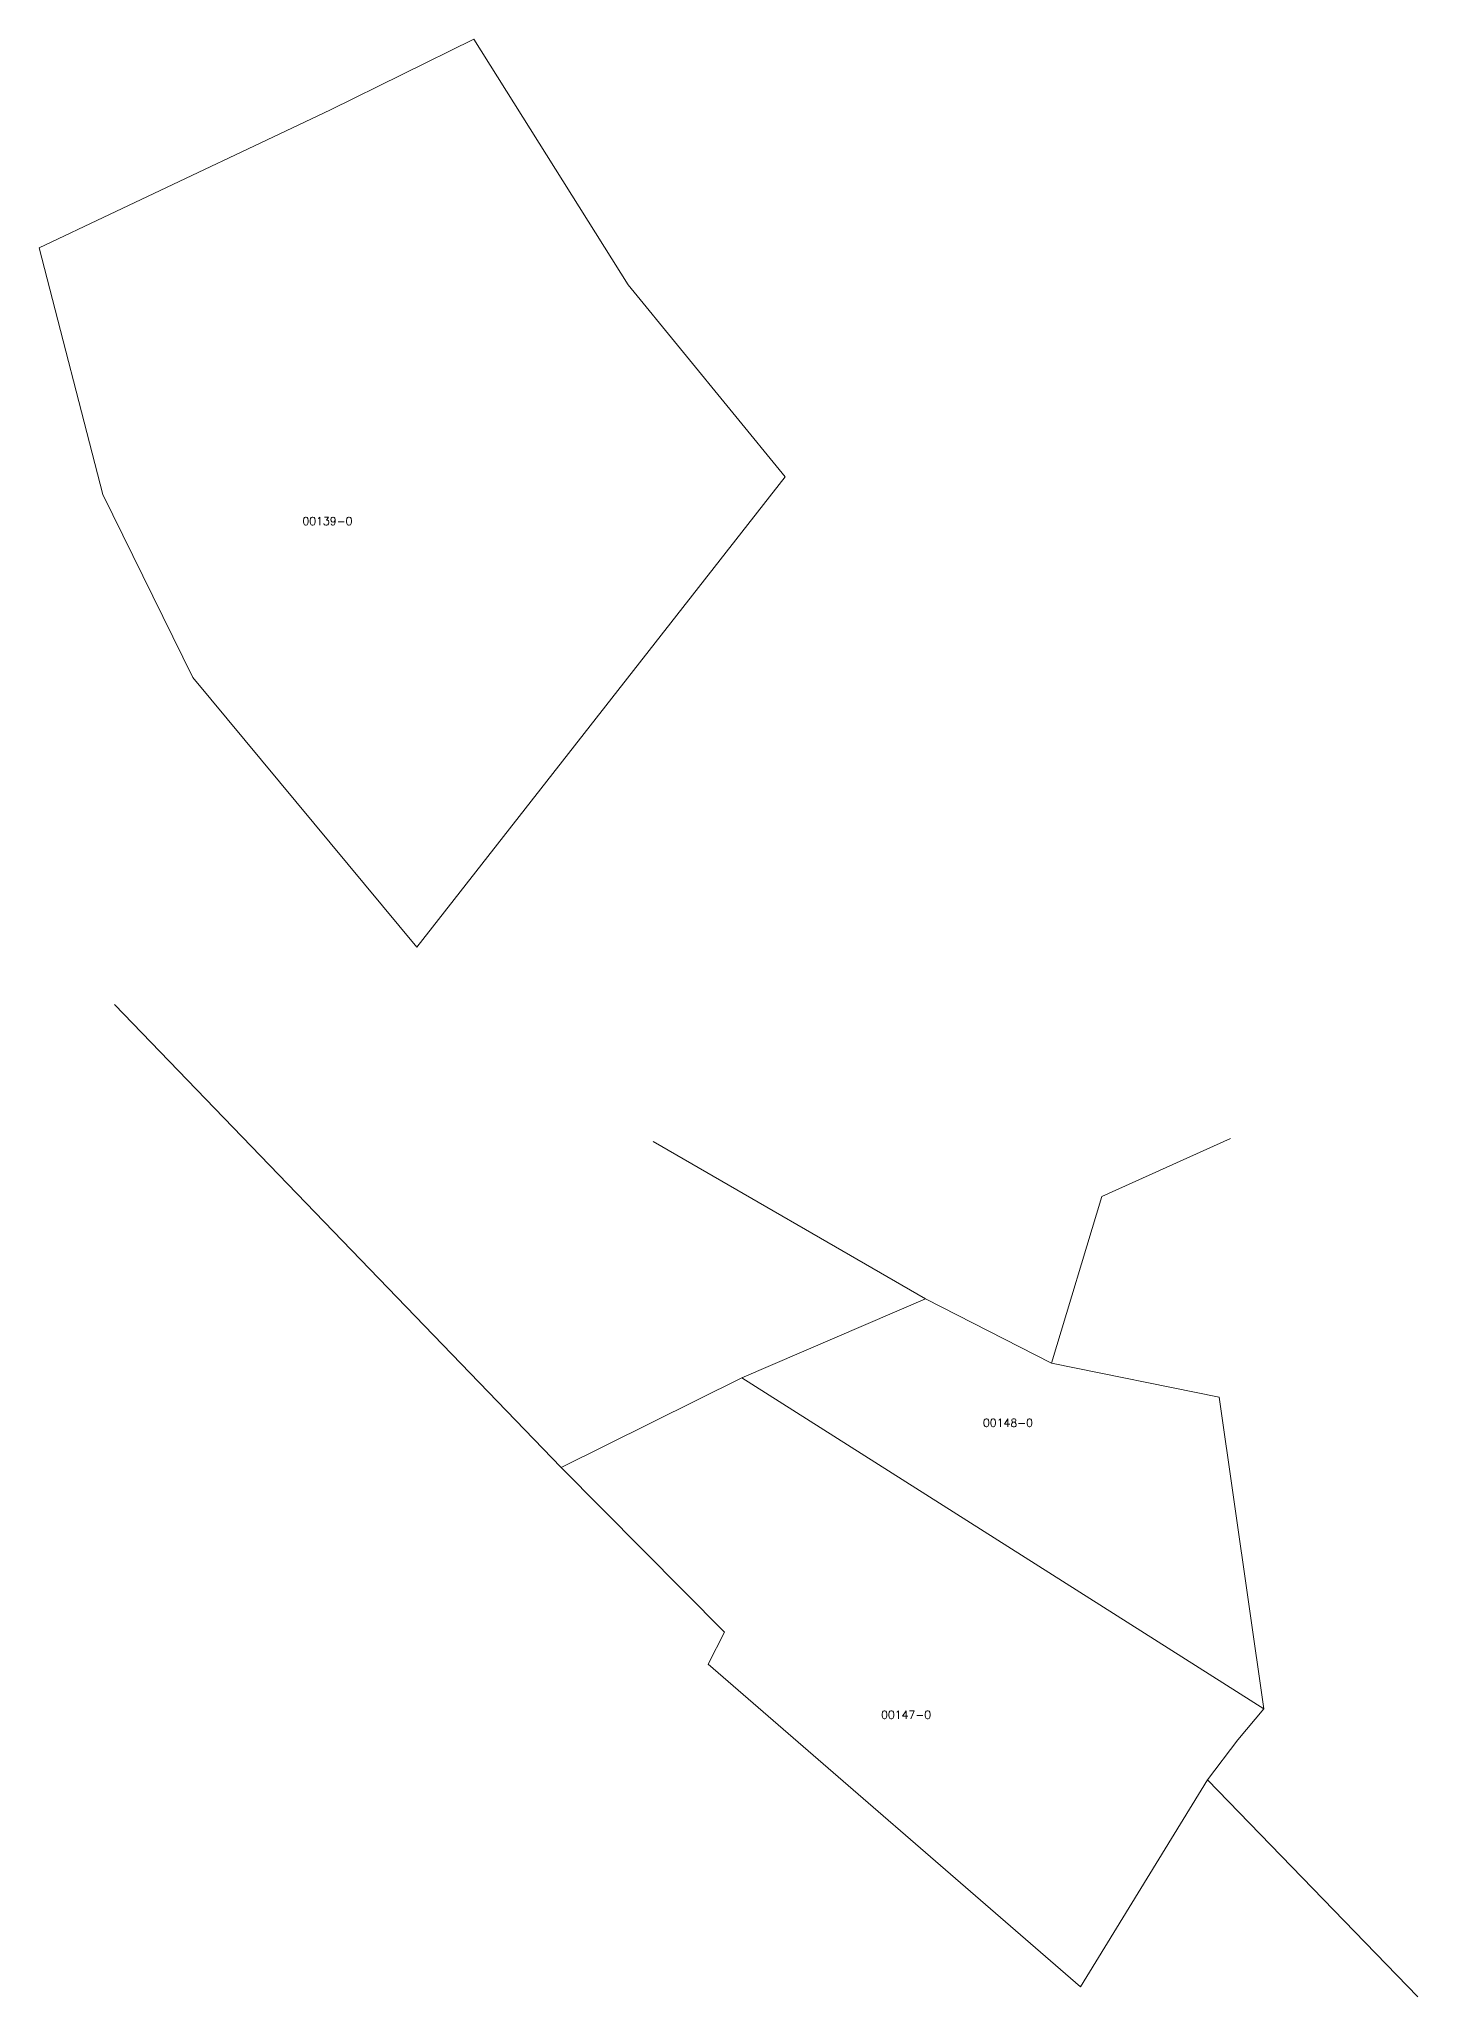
# Model space of a CAD drawing. Header units: metres. Extents: x 7518199 to 7519781, y 4692886 to 4694109.
# Drawn here: x 7519608.5 to 7519780.8, y 4693144.5 to 4693389.2 of the extents above; entities that cross this region are included whole.
import ezdxf

# ---------------------------------------------------------------- set-up
doc = ezdxf.new("R2010")
doc.units = ezdxf.units.M
for name, color, linetype, lineweight in [('Nr Parceles Baze', 7, 'Continuous', 0), ('Parc-Kojshi', 251, 'Continuous', 0), ('Parcela Baze', 7, 'Continuous', 0), ('ParcReNet_12', 5, 'Continuous', 0)]:
    doc.layers.add(name, color=color, linetype=linetype, lineweight=lineweight)
doc.styles.get("Standard").update_dxf_attribs({"font": 'simplex.shx'})

msp = doc.modelspace()

# ---------------------------------------------------------------- linework, layer by layer
at = {"layer": 'Parc-Kojshi'}
for points in [[(7519617.88, 4693268.54), (7519673.72, 4693210.66)], [(7519757.41, 4693251.8), (7519741.34, 4693244.56)], [(7519685.21, 4693251.41), (7519719.28, 4693231.77)], [(7519741.34, 4693244.56), (7519735.02, 4693223.73)], [(7519754.55, 4693171.63), (7519780.83, 4693144.52)]]:
    msp.add_lwpolyline(points, dxfattribs=at)
at = {"layer": 'Parcela Baze', "flags": 128}
for points in [[(7519682.09, 4693358.46), (7519662.8, 4693389.17), (7519644.89, 4693380.32), (7519617.26, 4693367.27), (7519608.46, 4693363.11), (7519616.44, 4693332.25), (7519627.66, 4693309.38), (7519655.7, 4693275.71), (7519701.75, 4693334.49)], [(7519755.99, 4693219.45), (7519735.02, 4693223.73), (7519719.28, 4693231.77), (7519696.33, 4693221.9), (7519761.58, 4693180.52)], [(7519696.33, 4693221.9), (7519673.72, 4693210.66), (7519694.13, 4693190.11), (7519692.12, 4693186.09), (7519738.64, 4693145.76), (7519754.55, 4693171.63), (7519758.33, 4693176.64), (7519761.58, 4693180.52)]]:
    msp.add_lwpolyline(points, close=True, dxfattribs=at)
at = {"layer": 'ParcReNet_12', "flags": 128}
msp.add_lwpolyline([(7519761.58, 4693180.52), (7519755.99, 4693219.45), (7519735.02, 4693223.73), (7519719.28, 4693231.77), (7519696.33, 4693221.9), (7519673.72, 4693210.66), (7519694.13, 4693190.11), (7519692.12, 4693186.09), (7519738.64, 4693145.76), (7519754.55, 4693171.63), (7519758.33, 4693176.64)], close=True, dxfattribs=at)

# ---------------------------------------------------------------- texts
at = {"layer": 'Nr Parceles Baze'}
for s, p in [('00139-0', (7519641.37, 4693328.44)), ('00148-0', (7519726.46, 4693215.76)), ('00147-0', (7519713.72, 4693179.27))]:
    msp.add_text(s, height=1, dxfattribs=at).set_placement(p)

doc.saveas('drawing.dxf')
